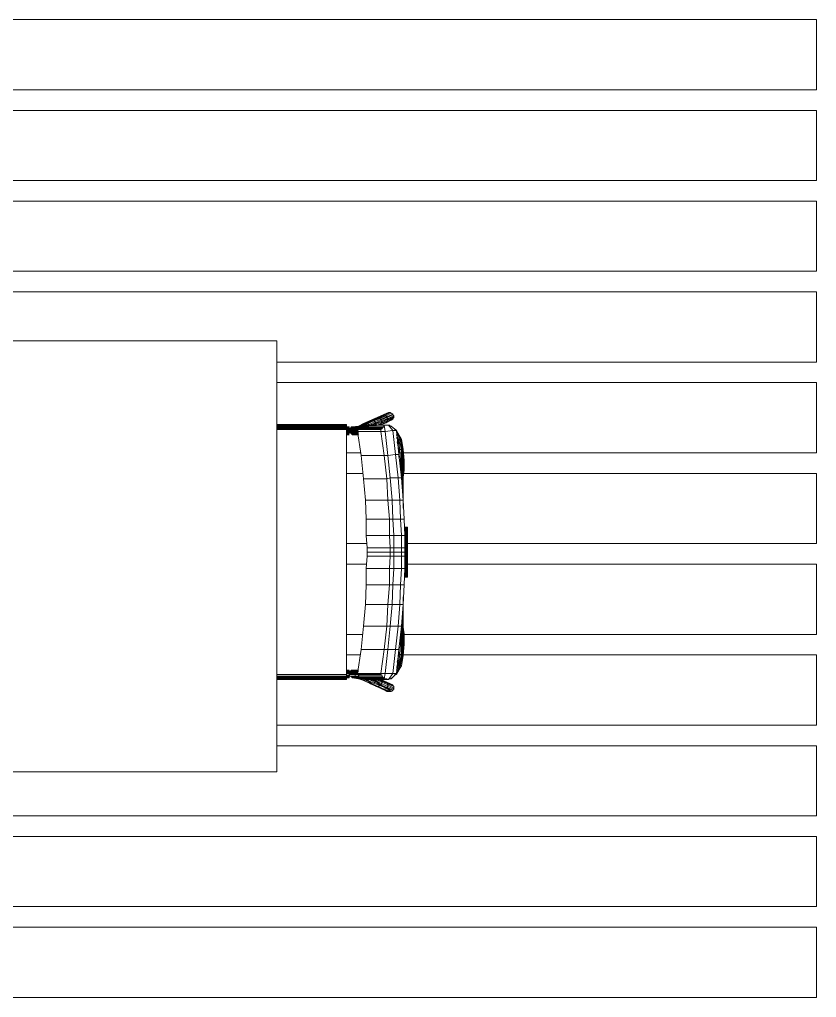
# Model space of a CAD drawing. Header units: inches. Extents: x 2960 to 8891, y 1487 to 4457.
# Drawn here: x 5736.2 to 5868.5, y 3330.6 to 3492.9 of the extents above; entities that cross this region are included whole.
import ezdxf

# ---------------------------------------------------------------- set-up
doc = ezdxf.new("R2010")
doc.units = ezdxf.units.IN
doc.header["$MEASUREMENT"] = 0
doc.layers.add('A-FURN', color=8, linetype='Continuous', lineweight=20)

msp = doc.modelspace()

# ---------------------------------------------------------------- linework, layer by layer
at = {"layer": 'A-FURN'}
for p, q in [((5868.47, 3492.85), (5603.9, 3492.85)), ((5868.47, 3481.21), (5868.47, 3492.85)), ((5603.9, 3481.21), (5868.47, 3481.21)), ((5868.47, 3477.79), (5603.9, 3477.79)), ((5868.47, 3466.16), (5868.47, 3477.79)), ((5603.9, 3466.16), (5868.47, 3466.16)), ((5868.47, 3462.73), (5603.9, 3462.73)), ((5868.47, 3451.1), (5868.47, 3462.73)), ((5603.9, 3451.1), (5868.47, 3451.1)), ((5868.47, 3447.67), (5603.9, 3447.67)), ((5868.47, 3436.04), (5868.47, 3447.67)), ((5708.88, 3439.56), (5778.88, 3439.56)), ((5778.88, 3439.56), (5778.88, 3368.06)), ((5778.88, 3436.04), (5868.47, 3436.04)), ((5868.47, 3432.62), (5778.88, 3432.62)), ((5868.47, 3420.98), (5868.47, 3432.62)), ((5790.45, 3420.98), (5792.81, 3420.98)), ((5799.13, 3420.98), (5868.47, 3420.98)), ((5793.21, 3417.56), (5790.45, 3417.56)), ((5868.47, 3417.56), (5799.51, 3417.56)), ((5868.47, 3405.92), (5868.47, 3417.56)), ((5790.45, 3405.92), (5793.83, 3405.92)), ((5800.16, 3405.92), (5868.47, 3405.92)), ((5793.78, 3402.5), (5790.45, 3402.5)), ((5868.47, 3402.5), (5800.16, 3402.5)), ((5868.47, 3390.86), (5868.47, 3402.5)), ((5790.45, 3390.86), (5793.15, 3390.86)), ((5799.44, 3390.86), (5868.47, 3390.86)), ((5792.74, 3387.44), (5790.45, 3387.44)), ((5868.47, 3387.44), (5799.06, 3387.44)), ((5868.47, 3375.8), (5868.47, 3387.44)), ((5778.88, 3375.8), (5868.47, 3375.8)), ((5868.47, 3372.38), (5778.88, 3372.38)), ((5868.47, 3360.75), (5868.47, 3372.38)), ((5778.88, 3368.06), (5708.88, 3368.06)), ((5603.9, 3360.75), (5868.47, 3360.75)), ((5868.47, 3357.32), (5603.9, 3357.32)), ((5868.47, 3345.69), (5868.47, 3357.32)), ((5603.9, 3345.69), (5868.47, 3345.69)), ((5868.47, 3342.26), (5603.9, 3342.26)), ((5868.47, 3330.63), (5868.47, 3342.26)), ((5603.9, 3330.63), (5868.47, 3330.63))]:
    msp.add_line(p, q, dxfattribs=at)
at = {"layer": 'A-FURN', "lineweight": 0}
for p, q in [((5793.3, 3425.83), (5794.3, 3426.26)), ((5793.45, 3425.83), (5794.45, 3426.26)), ((5793.59, 3425.83), (5794.59, 3426.26)), ((5793.87, 3425.83), (5794.74, 3426.26)), ((5794.02, 3425.83), (5795.02, 3426.26)), ((5794.3, 3426.26), (5795.16, 3426.69)), ((5794.3, 3426.26), (5794.45, 3426.26)), ((5794.45, 3426.26), (5795.45, 3426.69)), ((5794.45, 3426.26), (5794.59, 3426.26)), ((5794.59, 3426.26), (5795.59, 3426.69)), ((5794.59, 3426.26), (5794.74, 3426.26)), ((5794.74, 3426.26), (5795.73, 3426.69)), ((5794.74, 3426.26), (5795.02, 3426.26)), ((5795.02, 3426.26), (5796.02, 3426.69)), ((5795.02, 3426.26), (5795.16, 3426.11)), ((5795.16, 3426.69), (5796.16, 3427.11)), ((5795.16, 3426.69), (5795.45, 3426.69)), ((5795.16, 3426.11), (5796.16, 3426.54)), ((5795.31, 3425.97), (5796.16, 3426.4)), ((5795.31, 3425.83), (5796.31, 3426.26)), ((5795.45, 3426.69), (5796.45, 3427.11)), ((5795.45, 3426.69), (5795.59, 3426.69)), ((5795.59, 3426.69), (5796.59, 3427.26)), ((5795.59, 3426.69), (5795.73, 3426.69)), ((5795.73, 3426.69), (5796.73, 3427.11)), ((5795.73, 3426.69), (5796.02, 3426.69)), ((5796.02, 3426.69), (5797.02, 3427.11)), ((5796.02, 3426.69), (5796.16, 3426.54)), ((5796.16, 3427.11), (5797.16, 3427.55)), ((5796.16, 3427.11), (5796.45, 3427.11)), ((5796.16, 3426.54), (5797.16, 3426.97)), ((5796.16, 3426.4), (5797.16, 3426.83)), ((5796.16, 3426.54), (5796.16, 3426.4)), ((5796.16, 3426.4), (5796.31, 3426.26)), ((5796.16, 3425.83), (5797.16, 3426.26)), ((5796.31, 3426.26), (5797.3, 3426.69)), ((5796.31, 3426.11), (5797.3, 3426.54)), ((5796.31, 3425.97), (5797.3, 3426.4)), ((5796.31, 3426.26), (5796.31, 3426.11)), ((5796.45, 3427.11), (5797.45, 3427.69)), ((5796.45, 3427.11), (5796.59, 3427.26)), ((5796.59, 3427.26), (5797.59, 3427.69)), ((5796.59, 3427.26), (5796.73, 3427.11)), ((5796.73, 3427.11), (5797.73, 3427.69)), ((5796.73, 3427.11), (5797.02, 3427.11)), ((5797.02, 3427.11), (5797.87, 3427.55)), ((5797.02, 3427.11), (5797.16, 3426.97)), ((5797.02, 3425.97), (5797.87, 3426.4)), ((5797.16, 3427.55), (5797.45, 3427.69)), ((5797.16, 3426.97), (5798.16, 3427.4)), ((5797.16, 3426.83), (5798.16, 3427.26)), ((5797.16, 3426.97), (5797.16, 3426.83)), ((5797.16, 3426.83), (5797.3, 3426.69)), ((5797.16, 3426.26), (5798.16, 3426.69)), ((5797.16, 3426.11), (5798.16, 3426.54)), ((5797.3, 3426.4), (5797.16, 3426.26)), ((5797.16, 3426.26), (5797.16, 3426.11)), ((5797.3, 3426.69), (5798.3, 3427.11)), ((5797.3, 3426.54), (5798.3, 3426.97)), ((5797.3, 3426.4), (5798.3, 3426.83)), ((5797.3, 3426.69), (5797.3, 3426.54)), ((5797.3, 3426.54), (5797.3, 3426.4)), ((5797.45, 3427.69), (5797.59, 3427.69)), ((5797.59, 3427.69), (5797.73, 3427.69)), ((5797.73, 3427.69), (5797.87, 3427.55)), ((5797.87, 3427.55), (5798.16, 3427.4)), ((5798.16, 3426.54), (5797.87, 3426.4)), ((5798.16, 3427.4), (5798.16, 3427.26)), ((5798.16, 3427.26), (5798.3, 3427.11)), ((5798.3, 3426.83), (5798.16, 3426.69)), ((5798.16, 3426.69), (5798.16, 3426.54)), ((5798.3, 3427.11), (5798.3, 3426.97)), ((5798.3, 3426.97), (5798.3, 3426.83)), ((5778.88, 3425.69), (5790.45, 3425.69)), ((5790.45, 3425.69), (5778.88, 3425.69)), ((5778.88, 3425.54), (5790.45, 3425.54)), ((5778.88, 3425.4), (5790.45, 3425.4)), ((5778.88, 3425.26), (5790.45, 3425.26)), ((5778.88, 3425.11), (5790.45, 3425.11)), ((5778.88, 3424.97), (5790.45, 3424.97)), ((5778.88, 3424.83), (5790.45, 3424.83)), ((5790.45, 3425.54), (5790.45, 3425.69)), ((5790.45, 3425.69), (5790.45, 3425.54)), ((5790.45, 3425.4), (5790.45, 3425.54)), ((5790.45, 3425.54), (5790.45, 3425.4)), ((5790.45, 3425.26), (5790.45, 3425.4)), ((5790.45, 3425.4), (5790.45, 3425.26)), ((5790.45, 3425.11), (5790.45, 3425.26)), ((5790.45, 3425.26), (5790.45, 3425.11)), ((5790.45, 3425.26), (5790.88, 3425.26)), ((5790.45, 3425.26), (5790.88, 3425.26)), ((5790.88, 3425.26), (5790.45, 3425.26)), ((5790.45, 3425.26), (5790.45, 3425.26)), ((5790.45, 3424.97), (5790.45, 3425.11)), ((5790.45, 3425.11), (5790.88, 3425.11)), ((5790.45, 3425.11), (5790.45, 3424.97)), ((5790.45, 3424.83), (5790.45, 3424.97)), ((5790.45, 3424.97), (5790.88, 3424.97)), ((5790.45, 3424.97), (5790.45, 3424.83)), ((5790.45, 3424.83), (5790.88, 3424.83)), ((5790.45, 3420.83), (5790.45, 3424.83)), ((5790.45, 3424.83), (5790.45, 3420.83)), ((5790.45, 3424.68), (5790.88, 3424.68)), ((5790.45, 3424.54), (5790.88, 3424.54)), ((5790.88, 3425.11), (5790.88, 3425.26)), ((5790.88, 3425.26), (5790.88, 3425.11)), ((5790.88, 3424.97), (5790.88, 3425.11)), ((5790.88, 3425.11), (5790.88, 3424.97)), ((5790.88, 3424.83), (5791.02, 3424.97)), ((5790.88, 3424.83), (5790.88, 3424.97)), ((5790.88, 3424.97), (5790.88, 3424.83)), ((5790.88, 3424.68), (5790.88, 3424.83)), ((5790.88, 3424.83), (5791.88, 3424.83)), ((5790.88, 3424.68), (5790.88, 3424.83)), ((5790.88, 3424.83), (5790.88, 3424.68)), ((5790.88, 3424.54), (5790.88, 3424.68)), ((5790.88, 3424.68), (5790.88, 3424.54)), ((5790.88, 3424.54), (5790.88, 3424.68)), ((5790.88, 3424.68), (5791.88, 3424.68)), ((5790.88, 3424.54), (5790.88, 3424.4)), ((5790.88, 3424.54), (5790.88, 3424.4)), ((5791.02, 3424.4), (5790.88, 3424.54)), ((5791.88, 3424.54), (5790.88, 3424.54)), ((5791.02, 3424.97), (5791.16, 3425.11)), ((5791.02, 3424.97), (5791.88, 3424.97)), ((5791.16, 3425.11), (5791.31, 3425.26)), ((5791.16, 3425.11), (5792.02, 3425.11)), ((5791.31, 3425.26), (5792.16, 3425.26)), ((5791.31, 3425.26), (5791.45, 3425.26)), ((5791.45, 3425.26), (5792.45, 3425.4)), ((5791.45, 3425.26), (5792.45, 3425.26)), ((5791.45, 3425.26), (5791.59, 3425.26)), ((5791.59, 3425.26), (5792.59, 3425.4)), ((5791.59, 3425.26), (5792.59, 3425.26)), ((5791.88, 3424.97), (5792.02, 3425.11)), ((5791.88, 3424.83), (5791.88, 3424.97)), ((5792.45, 3424.97), (5791.88, 3424.97)), ((5791.88, 3424.68), (5791.88, 3424.83)), ((5792.45, 3424.83), (5791.88, 3424.83)), ((5792.3, 3424.68), (5791.88, 3424.68)), ((5791.88, 3424.68), (5791.88, 3424.54)), ((5791.88, 3424.68), (5791.88, 3424.68)), ((5791.88, 3424.54), (5792.3, 3424.54)), ((5791.88, 3424.54), (5791.88, 3424.4)), ((5792.88, 3425.4), (5792.02, 3425.26)), ((5792.02, 3425.11), (5792.16, 3425.26)), ((5792.59, 3425.11), (5792.02, 3425.11)), ((5792.16, 3425.26), (5792.45, 3425.26)), ((5792.59, 3425.26), (5792.16, 3425.26)), ((5792.45, 3424.83), (5792.3, 3424.54)), ((5792.3, 3424.54), (5796.16, 3424.54)), ((5792.88, 3420.54), (5792.3, 3424.54)), ((5792.3, 3424.54), (5792.3, 3424.54)), ((5792.45, 3425.4), (5793.3, 3425.83)), ((5792.45, 3425.4), (5793.45, 3425.83)), ((5792.45, 3425.4), (5792.59, 3425.4)), ((5792.45, 3425.26), (5792.59, 3425.26)), ((5792.73, 3425.26), (5792.45, 3425.26)), ((5792.59, 3425.11), (5792.45, 3424.97)), ((5792.45, 3424.97), (5792.45, 3424.83)), ((5792.45, 3424.97), (5796.31, 3424.97)), ((5792.45, 3424.83), (5796.16, 3424.83)), ((5792.59, 3425.4), (5793.59, 3425.83)), ((5792.59, 3425.4), (5792.88, 3425.4)), ((5792.73, 3425.26), (5792.59, 3425.11)), ((5792.73, 3425.26), (5792.59, 3425.26)), ((5792.59, 3425.11), (5796.45, 3425.11)), ((5792.88, 3425.4), (5792.73, 3425.26)), ((5792.73, 3425.26), (5796.59, 3425.26)), ((5793.16, 3425.54), (5792.88, 3425.4)), ((5792.88, 3425.4), (5796.73, 3425.54)), ((5793.16, 3425.54), (5793.87, 3425.83)), ((5793.3, 3425.54), (5793.16, 3425.54)), ((5793.16, 3425.54), (5797.02, 3425.54)), ((5793.3, 3425.83), (5793.45, 3425.83)), ((5793.3, 3425.54), (5797.16, 3425.54)), ((5793.45, 3425.83), (5793.59, 3425.83)), ((5793.59, 3425.54), (5794.02, 3425.83)), ((5793.59, 3425.83), (5793.87, 3425.83)), ((5793.87, 3425.83), (5794.02, 3425.83)), ((5793.87, 3425.54), (5794.16, 3425.69)), ((5794.02, 3425.83), (5794.16, 3425.69)), ((5794.02, 3425.54), (5797.45, 3425.54)), ((5794.16, 3425.69), (5795.16, 3426.11)), ((5794.16, 3425.69), (5794.16, 3425.54)), ((5794.3, 3425.54), (5795.31, 3425.97)), ((5794.74, 3425.54), (5795.31, 3425.83)), ((5795.16, 3426.11), (5795.31, 3425.97)), ((5795.16, 3425.54), (5795.31, 3425.69)), ((5795.31, 3425.69), (5796.31, 3426.11)), ((5795.31, 3425.97), (5795.31, 3425.83)), ((5795.31, 3425.83), (5795.31, 3425.69)), ((5795.31, 3425.69), (5795.31, 3425.54)), ((5795.59, 3425.54), (5796.31, 3425.97)), ((5795.88, 3425.54), (5796.16, 3425.83)), ((5796.02, 3425.54), (5797.02, 3425.97)), ((5796.16, 3425.69), (5796.02, 3425.54)), ((5796.02, 3425.54), (5796.16, 3425.69)), ((5796.16, 3425.69), (5797.16, 3426.11)), ((5796.31, 3425.97), (5796.16, 3425.83)), ((5796.16, 3425.83), (5796.16, 3425.69)), ((5796.16, 3425.69), (5796.16, 3425.69)), ((5796.31, 3424.97), (5796.16, 3424.83)), ((5796.16, 3424.83), (5796.16, 3424.54)), ((5796.16, 3424.54), (5796.88, 3424.54)), ((5796.16, 3424.54), (5796.73, 3420.54)), ((5796.31, 3426.11), (5796.31, 3425.97)), ((5796.45, 3425.11), (5796.31, 3424.97)), ((5796.59, 3425.26), (5796.45, 3425.11)), ((5796.73, 3425.54), (5796.59, 3425.26)), ((5796.88, 3424.54), (5796.73, 3425.54)), ((5797.02, 3425.54), (5796.73, 3425.54)), ((5796.88, 3424.54), (5798.16, 3424.68)), ((5796.88, 3424.54), (5797.3, 3420.54)), ((5797.16, 3426.11), (5797.02, 3425.97)), ((5797.16, 3425.54), (5797.02, 3425.54)), ((5797.45, 3425.54), (5797.16, 3425.54)), ((5797.59, 3425.54), (5797.45, 3425.54)), ((5798.16, 3424.68), (5797.45, 3425.54)), ((5797.73, 3425.4), (5797.59, 3425.54)), ((5797.87, 3425.4), (5797.73, 3425.4)), ((5798.74, 3424.68), (5797.87, 3425.4)), ((5797.87, 3425.4), (5797.88, 3425.4)), ((5798.16, 3424.68), (5798.59, 3420.68)), ((5798.16, 3424.68), (5798.74, 3424.68)), ((5798.74, 3424.68), (5798.45, 3424.83)), ((5798.59, 3424.83), (5798.74, 3424.68)), ((5798.59, 3424.68), (5798.74, 3424.68)), ((5798.74, 3424.68), (5799.59, 3423.26)), ((5799.45, 3423.26), (5798.74, 3424.68)), ((5799.59, 3423.26), (5798.74, 3424.68)), ((5798.74, 3424.54), (5798.74, 3424.68)), ((5798.74, 3424.68), (5798.74, 3424.68)), ((5798.74, 3424.68), (5799.16, 3420.68)), ((5790.45, 3424.4), (5790.88, 3424.4)), ((5790.45, 3424.25), (5790.88, 3424.25)), ((5790.45, 3424.11), (5790.88, 3424.11)), ((5790.88, 3424.11), (5790.45, 3424.11)), ((5790.45, 3423.97), (5790.88, 3423.97)), ((5790.88, 3424.4), (5790.88, 3424.25)), ((5790.88, 3424.4), (5790.88, 3424.25)), ((5790.88, 3424.11), (5790.88, 3424.25)), ((5790.88, 3424.25), (5790.88, 3424.11)), ((5790.88, 3424.11), (5790.88, 3424.11)), ((5791.16, 3424.25), (5791.02, 3424.4)), ((5791.88, 3424.4), (5791.02, 3424.4)), ((5792.02, 3424.25), (5791.16, 3424.25)), ((5791.31, 3424.11), (5791.16, 3424.25)), ((5792.16, 3424.11), (5791.31, 3424.11)), ((5791.45, 3423.97), (5791.31, 3424.11)), ((5792.45, 3423.97), (5791.45, 3423.97)), ((5791.59, 3423.97), (5791.45, 3423.97)), ((5792.45, 3423.97), (5791.59, 3423.97)), ((5791.88, 3424.4), (5792.02, 3424.25)), ((5791.88, 3424.4), (5792.45, 3424.4)), ((5792.02, 3424.25), (5792.16, 3424.11)), ((5792.02, 3424.25), (5792.45, 3424.25)), ((5792.16, 3424.11), (5792.45, 3423.97)), ((5792.16, 3424.11), (5792.45, 3424.11)), ((5792.45, 3423.97), (5792.45, 3423.97)), ((5799.31, 3423.26), (5798.74, 3424.4)), ((5799.16, 3423.11), (5798.74, 3423.97)), ((5799.02, 3423.11), (5798.74, 3423.54)), ((5798.88, 3423.11), (5799.02, 3423.11)), ((5799.31, 3421.54), (5799.02, 3423.11)), ((5799.02, 3423.11), (5799.16, 3423.11)), ((5799.16, 3423.11), (5799.31, 3423.26)), ((5799.59, 3421.54), (5799.16, 3423.11)), ((5799.73, 3421.54), (5799.31, 3423.26)), ((5799.31, 3423.26), (5799.45, 3423.26)), ((5799.59, 3423.26), (5799.45, 3423.26)), ((5799.73, 3421.54), (5799.45, 3423.26)), ((5799.88, 3421.54), (5799.59, 3423.26)), ((5799.59, 3423.26), (5799.88, 3421.54)), ((5799.16, 3421.54), (5798.88, 3422.82)), ((5799.02, 3421.54), (5799.16, 3421.54)), ((5799.16, 3421.54), (5799.31, 3421.54)), ((5799.16, 3420.25), (5799.16, 3421.54)), ((5799.31, 3421.54), (5799.59, 3421.54)), ((5799.45, 3419.68), (5799.31, 3421.54)), ((5799.59, 3421.54), (5799.73, 3421.54)), ((5799.59, 3419.68), (5799.59, 3421.54)), ((5799.88, 3419.68), (5799.73, 3421.54)), ((5799.88, 3421.54), (5799.73, 3421.54)), ((5799.73, 3419.68), (5799.73, 3421.54)), ((5800.02, 3419.68), (5799.88, 3421.54)), ((5799.88, 3421.54), (5800.02, 3419.68)), ((5790.45, 3416.96), (5790.45, 3420.83)), ((5790.45, 3420.83), (5790.45, 3416.96)), ((5793.3, 3416.68), (5792.88, 3420.54)), ((5796.73, 3420.54), (5792.88, 3420.54)), ((5797.3, 3420.54), (5796.73, 3420.54)), ((5796.73, 3420.54), (5797.16, 3416.68)), ((5798.59, 3420.68), (5797.3, 3420.54)), ((5797.3, 3420.54), (5797.73, 3416.82)), ((5798.59, 3420.68), (5799.02, 3416.82)), ((5799.16, 3420.68), (5798.59, 3420.68)), ((5799.16, 3420.68), (5799.59, 3416.82)), ((5799.31, 3419.68), (5799.45, 3419.68)), ((5799.45, 3419.68), (5799.59, 3419.68)), ((5799.45, 3418.39), (5799.45, 3419.68)), ((5799.59, 3419.68), (5799.73, 3419.68)), ((5799.59, 3418.11), (5799.59, 3419.68)), ((5799.73, 3419.68), (5799.88, 3419.68)), ((5799.73, 3418.11), (5799.73, 3419.68)), ((5800.02, 3419.68), (5799.88, 3419.68)), ((5799.88, 3418.11), (5799.88, 3419.68)), ((5799.88, 3418.11), (5800.02, 3419.68)), ((5800.02, 3418.11), (5800.02, 3419.68)), ((5799.45, 3418.11), (5799.59, 3418.11)), ((5799.59, 3418.11), (5799.59, 3416.96)), ((5799.59, 3418.11), (5799.73, 3418.11)), ((5799.73, 3418.11), (5799.88, 3418.11)), ((5799.73, 3418.11), (5799.73, 3416.96)), ((5799.88, 3418.11), (5799.88, 3416.96)), ((5799.88, 3416.96), (5799.88, 3418.11)), ((5799.88, 3416.96), (5800.02, 3418.11)), ((5799.88, 3418.11), (5799.88, 3418.11)), ((5790.45, 3413.24), (5790.45, 3416.96)), ((5790.45, 3416.96), (5790.45, 3413.24)), ((5797.16, 3416.68), (5793.3, 3416.68)), ((5793.3, 3416.68), (5793.59, 3413.1)), ((5797.73, 3416.82), (5797.16, 3416.68)), ((5797.16, 3416.68), (5797.3, 3413.1)), ((5797.73, 3416.82), (5798.02, 3413.1)), ((5799.02, 3416.82), (5797.73, 3416.82)), ((5799.02, 3416.82), (5799.31, 3413.1)), ((5799.59, 3416.82), (5799.02, 3416.82)), ((5799.59, 3416.96), (5799.73, 3416.96)), ((5799.59, 3416.82), (5799.88, 3413.1)), ((5799.73, 3416.96), (5799.73, 3414.96)), ((5799.73, 3416.96), (5799.88, 3416.96)), ((5799.88, 3416.96), (5799.88, 3413.53)), ((5799.88, 3412.82), (5799.88, 3416.96)), ((5799.88, 3412.82), (5799.88, 3416.96)), ((5799.88, 3416.96), (5799.88, 3416.96)), ((5790.45, 3409.96), (5790.45, 3413.24)), ((5790.45, 3413.24), (5790.45, 3409.96)), ((5793.59, 3413.1), (5796.88, 3413.1)), ((5793.59, 3413.1), (5793.73, 3409.96)), ((5797.3, 3413.1), (5796.88, 3413.1)), ((5798.02, 3413.1), (5797.3, 3413.1)), ((5797.59, 3409.96), (5797.3, 3413.1)), ((5798.02, 3413.1), (5798.16, 3409.96)), ((5799.31, 3413.1), (5798.02, 3413.1)), ((5799.31, 3413.1), (5799.45, 3409.96)), ((5799.88, 3413.1), (5799.31, 3413.1)), ((5799.88, 3413.1), (5800.02, 3409.96)), ((5799.88, 3412.39), (5799.88, 3412.82)), ((5799.88, 3412.82), (5799.88, 3412.82)), ((5799.88, 3411.82), (5799.88, 3412.82)), ((5790.45, 3407.24), (5790.45, 3409.96)), ((5790.45, 3409.96), (5790.45, 3407.24)), ((5793.73, 3407.24), (5793.73, 3409.96)), ((5793.73, 3409.96), (5797.59, 3409.96)), ((5798.16, 3409.96), (5797.59, 3409.96)), ((5797.59, 3409.96), (5797.59, 3407.24)), ((5798.16, 3409.96), (5798.3, 3407.24)), ((5799.45, 3409.96), (5798.16, 3409.96)), ((5799.45, 3409.96), (5799.59, 3407.24)), ((5800.02, 3409.96), (5799.45, 3409.96)), ((5800.16, 3407.24), (5800.02, 3409.96)), ((5800.16, 3408.67), (5800.02, 3408.67)), ((5800.02, 3408.67), (5800.16, 3408.67)), ((5800.16, 3408.67), (5800.16, 3406.24)), ((5800.16, 3408.67), (5800.31, 3408.67)), ((5800.31, 3408.67), (5800.16, 3408.67)), ((5800.31, 3408.67), (5800.31, 3404.52)), ((5800.31, 3408.67), (5800.45, 3408.67)), ((5800.45, 3408.67), (5800.31, 3408.67)), ((5800.59, 3408.67), (5800.45, 3408.67)), ((5800.45, 3408.67), (5800.45, 3404.52)), ((5800.59, 3408.67), (5800.45, 3408.67)), ((5800.59, 3404.52), (5800.59, 3408.67)), ((5790.45, 3405.24), (5790.45, 3407.24)), ((5790.45, 3407.24), (5790.45, 3405.24)), ((5797.59, 3407.24), (5793.73, 3407.24)), ((5793.87, 3405.24), (5793.73, 3407.24)), ((5798.3, 3407.24), (5797.59, 3407.24)), ((5797.59, 3407.24), (5797.73, 3405.24)), ((5798.3, 3407.24), (5798.3, 3405.24)), ((5799.59, 3407.24), (5798.3, 3407.24)), ((5799.59, 3407.24), (5799.59, 3405.24)), ((5799.59, 3407.24), (5800.16, 3407.24)), ((5800.16, 3405.24), (5800.16, 3407.24)), ((5790.45, 3404.52), (5790.45, 3405.24)), ((5790.45, 3404.52), (5790.45, 3405.24)), ((5793.87, 3405.24), (5793.87, 3404.52)), ((5797.73, 3405.24), (5793.87, 3405.24)), ((5798.3, 3405.24), (5797.73, 3405.24)), ((5797.73, 3404.52), (5797.73, 3405.24)), ((5798.3, 3404.52), (5798.3, 3405.24)), ((5799.59, 3405.24), (5798.3, 3405.24)), ((5799.59, 3405.24), (5800.16, 3405.24)), ((5799.59, 3404.52), (5799.59, 3405.24)), ((5800.16, 3404.52), (5800.16, 3405.24)), ((5790.45, 3403.81), (5790.45, 3404.52)), ((5790.45, 3404.52), (5790.45, 3403.81)), ((5790.45, 3403.81), (5790.45, 3401.66)), ((5790.45, 3401.66), (5790.45, 3403.81)), ((5793.73, 3401.81), (5793.87, 3403.81)), ((5793.87, 3403.81), (5793.87, 3404.52)), ((5793.87, 3404.52), (5797.73, 3404.52)), ((5793.87, 3403.81), (5797.73, 3403.81)), ((5797.73, 3403.81), (5797.59, 3401.81)), ((5798.3, 3404.52), (5797.73, 3404.52)), ((5797.73, 3404.52), (5797.73, 3403.81)), ((5797.73, 3403.81), (5798.3, 3403.81)), ((5799.59, 3404.52), (5798.3, 3404.52)), ((5798.3, 3403.81), (5798.3, 3404.52)), ((5798.3, 3403.81), (5799.59, 3403.81)), ((5798.3, 3403.81), (5798.3, 3401.81)), ((5800.16, 3404.52), (5799.59, 3404.52)), ((5799.59, 3403.81), (5799.59, 3404.52)), ((5800.16, 3403.81), (5799.59, 3403.81)), ((5799.59, 3403.81), (5799.59, 3401.81)), ((5800.16, 3403.81), (5800.16, 3404.52)), ((5800.31, 3404.52), (5800.16, 3404.52)), ((5800.16, 3401.81), (5800.16, 3403.81)), ((5800.45, 3404.52), (5800.31, 3404.52)), ((5800.31, 3404.52), (5800.31, 3400.37)), ((5800.59, 3404.52), (5800.45, 3404.52)), ((5800.45, 3404.52), (5800.45, 3400.37)), ((5800.59, 3404.52), (5800.59, 3400.37)), ((5793.73, 3399.09), (5793.73, 3401.81)), ((5793.73, 3401.81), (5797.59, 3401.81)), ((5798.3, 3401.81), (5797.59, 3401.81)), ((5797.59, 3401.81), (5797.59, 3399.09)), ((5798.3, 3401.81), (5798.16, 3399.09)), ((5799.59, 3401.81), (5798.3, 3401.81)), ((5799.59, 3401.81), (5799.45, 3399.09)), ((5800.16, 3401.81), (5799.59, 3401.81)), ((5800.02, 3399.09), (5800.16, 3401.81)), ((5800.16, 3402.81), (5800.16, 3400.37)), ((5790.45, 3401.66), (5790.45, 3398.95)), ((5790.45, 3398.95), (5790.45, 3401.66)), ((5800.02, 3400.37), (5800.16, 3400.37)), ((5800.16, 3400.37), (5800.02, 3400.37)), ((5800.16, 3400.37), (5800.31, 3400.37)), ((5800.31, 3400.37), (5800.16, 3400.37)), ((5800.45, 3400.37), (5800.31, 3400.37)), ((5800.31, 3400.37), (5800.45, 3400.37)), ((5800.59, 3400.37), (5800.45, 3400.37)), ((5800.45, 3400.37), (5800.59, 3400.37)), ((5790.45, 3398.95), (5790.45, 3395.66)), ((5790.45, 3395.66), (5790.45, 3398.95)), ((5793.59, 3395.8), (5793.73, 3399.09)), ((5793.73, 3399.09), (5797.59, 3399.09)), ((5797.3, 3395.8), (5797.59, 3399.09)), ((5798.16, 3399.09), (5797.59, 3399.09)), ((5798.16, 3399.09), (5798.02, 3395.8)), ((5799.45, 3399.09), (5798.16, 3399.09)), ((5799.45, 3399.09), (5799.31, 3395.8)), ((5799.45, 3399.09), (5800.02, 3399.09)), ((5800.02, 3399.09), (5799.88, 3395.8)), ((5799.88, 3396.09), (5799.88, 3397.09)), ((5790.45, 3395.66), (5790.45, 3392.08)), ((5790.45, 3392.08), (5790.45, 3395.66)), ((5793.3, 3392.23), (5793.59, 3395.8)), ((5793.59, 3395.8), (5796.88, 3395.8)), ((5797.3, 3395.8), (5796.88, 3395.8)), ((5797.16, 3392.23), (5797.3, 3395.8)), ((5798.02, 3395.8), (5797.3, 3395.8)), ((5798.02, 3395.8), (5797.73, 3392.23)), ((5799.31, 3395.8), (5798.02, 3395.8)), ((5799.31, 3395.8), (5799.02, 3392.23)), ((5799.88, 3395.8), (5799.31, 3395.8)), ((5799.88, 3395.8), (5799.59, 3392.23)), ((5799.88, 3396.09), (5799.88, 3396.66)), ((5799.88, 3392.08), (5799.88, 3396.09)), ((5799.88, 3392.08), (5799.88, 3396.09)), ((5799.88, 3392.08), (5799.88, 3395.51)), ((5799.73, 3392.08), (5799.73, 3393.94)), ((5790.45, 3392.08), (5790.45, 3388.22)), ((5790.45, 3388.22), (5790.45, 3392.08)), ((5792.88, 3388.36), (5793.3, 3392.23)), ((5793.3, 3392.23), (5797.16, 3392.23)), ((5797.16, 3392.23), (5796.73, 3388.36)), ((5797.73, 3392.23), (5797.16, 3392.23)), ((5797.73, 3392.23), (5797.3, 3388.36)), ((5799.02, 3392.23), (5797.73, 3392.23)), ((5799.02, 3392.23), (5798.59, 3388.36)), ((5799.59, 3392.23), (5799.02, 3392.23)), ((5799.59, 3392.23), (5799.16, 3388.36)), ((5799.73, 3392.08), (5799.59, 3392.08)), ((5799.59, 3392.08), (5799.59, 3390.94)), ((5799.88, 3392.08), (5799.73, 3392.08)), ((5799.73, 3392.08), (5799.73, 3390.94)), ((5799.88, 3390.94), (5799.88, 3392.08)), ((5799.88, 3392.08), (5799.88, 3390.94)), ((5800.02, 3390.94), (5799.88, 3392.08)), ((5799.59, 3390.94), (5799.45, 3390.79)), ((5799.45, 3389.22), (5799.45, 3390.65)), ((5799.73, 3390.94), (5799.59, 3390.94)), ((5799.59, 3390.94), (5799.59, 3389.22)), ((5799.88, 3390.94), (5799.73, 3390.94)), ((5799.73, 3390.94), (5799.73, 3389.22)), ((5799.88, 3390.94), (5799.88, 3390.94)), ((5800.02, 3389.22), (5799.88, 3390.94)), ((5799.88, 3390.94), (5799.88, 3389.22)), ((5800.02, 3389.22), (5800.02, 3390.94)), ((5799.45, 3389.22), (5799.31, 3389.22)), ((5799.45, 3389.22), (5799.31, 3387.51)), ((5799.59, 3389.22), (5799.45, 3389.22)), ((5799.73, 3389.22), (5799.59, 3389.22)), ((5799.59, 3389.22), (5799.59, 3387.51)), ((5799.88, 3389.22), (5799.73, 3389.22)), ((5799.73, 3389.22), (5799.73, 3387.51)), ((5799.88, 3389.22), (5799.73, 3387.36)), ((5799.88, 3387.36), (5800.02, 3389.22)), ((5800.02, 3389.22), (5799.88, 3389.22)), ((5799.88, 3387.36), (5800.02, 3389.22)), ((5790.45, 3388.22), (5790.45, 3384.22)), ((5790.45, 3384.22), (5790.45, 3388.22)), ((5792.3, 3384.36), (5792.88, 3388.36)), ((5792.88, 3388.36), (5796.73, 3388.36)), ((5796.73, 3388.36), (5796.16, 3384.36)), ((5797.3, 3388.36), (5796.73, 3388.36)), ((5797.3, 3388.36), (5796.88, 3384.36)), ((5798.59, 3388.36), (5797.3, 3388.36)), ((5798.59, 3388.36), (5798.16, 3384.36)), ((5799.16, 3388.36), (5798.59, 3388.36)), ((5799.16, 3388.36), (5798.74, 3384.36)), ((5799.16, 3387.51), (5798.88, 3386.22)), ((5799.16, 3387.51), (5799.02, 3387.51)), ((5799.31, 3387.51), (5799.02, 3385.79)), ((5799.16, 3387.51), (5799.16, 3388.65)), ((5799.31, 3387.51), (5799.16, 3387.51)), ((5799.59, 3387.51), (5799.16, 3385.79)), ((5799.59, 3387.51), (5799.31, 3387.51)), ((5799.73, 3387.51), (5799.31, 3385.79)), ((5799.73, 3387.36), (5799.45, 3385.79)), ((5799.73, 3387.51), (5799.59, 3387.51)), ((5799.59, 3385.65), (5799.88, 3387.36)), ((5799.59, 3385.65), (5799.88, 3387.36)), ((5799.73, 3387.36), (5799.73, 3387.51)), ((5799.88, 3387.36), (5799.73, 3387.36)), ((5799.02, 3385.79), (5798.74, 3385.36)), ((5799.16, 3385.79), (5798.74, 3384.93)), ((5799.31, 3385.79), (5798.74, 3384.5)), ((5799.45, 3385.79), (5798.74, 3384.36)), ((5798.74, 3384.36), (5799.59, 3385.65)), ((5798.74, 3384.22), (5799.59, 3385.65)), ((5799.02, 3385.79), (5798.88, 3385.93)), ((5799.16, 3385.79), (5799.02, 3385.79)), ((5799.31, 3385.79), (5799.16, 3385.79)), ((5799.45, 3385.79), (5799.31, 3385.79)), ((5799.59, 3385.65), (5799.45, 3385.79)), ((5778.88, 3384.22), (5790.45, 3384.22)), ((5790.88, 3384.93), (5790.45, 3384.93)), ((5790.45, 3384.93), (5790.88, 3384.93)), ((5790.88, 3384.93), (5790.45, 3384.93)), ((5790.45, 3384.93), (5790.45, 3384.93)), ((5790.88, 3384.79), (5790.45, 3384.79)), ((5790.88, 3384.64), (5790.45, 3384.64)), ((5790.88, 3384.5), (5790.45, 3384.5)), ((5790.45, 3384.36), (5790.88, 3384.36)), ((5790.45, 3383.93), (5790.45, 3384.22)), ((5790.45, 3384.22), (5790.45, 3383.93)), ((5790.45, 3384.07), (5790.88, 3384.07)), ((5790.88, 3384.79), (5790.88, 3384.93)), ((5790.88, 3384.93), (5790.88, 3384.93)), ((5790.88, 3384.93), (5790.88, 3384.79)), ((5790.88, 3384.79), (5790.88, 3384.64)), ((5790.88, 3384.79), (5790.88, 3384.64)), ((5790.88, 3384.64), (5790.88, 3384.5)), ((5790.88, 3384.5), (5791.02, 3384.64)), ((5790.88, 3384.64), (5790.88, 3384.5)), ((5790.88, 3384.5), (5790.88, 3384.36)), ((5790.88, 3384.36), (5790.88, 3384.5)), ((5790.88, 3384.5), (5791.88, 3384.5)), ((5790.88, 3384.36), (5790.88, 3384.5)), ((5790.88, 3384.36), (5790.88, 3384.07)), ((5790.88, 3384.22), (5790.88, 3384.36)), ((5790.88, 3384.36), (5791.88, 3384.36)), ((5790.88, 3384.36), (5790.88, 3384.07)), ((5791.88, 3384.22), (5790.88, 3384.22)), ((5791.02, 3383.93), (5790.88, 3384.22)), ((5790.88, 3384.07), (5790.88, 3383.93)), ((5790.88, 3384.07), (5790.88, 3383.93)), ((5791.02, 3384.64), (5791.16, 3384.79)), ((5791.02, 3384.64), (5791.88, 3384.64)), ((5791.16, 3384.79), (5791.31, 3384.93)), ((5791.16, 3384.79), (5792.02, 3384.79)), ((5791.31, 3384.93), (5792.16, 3384.93)), ((5791.31, 3384.93), (5791.45, 3384.93)), ((5791.45, 3384.93), (5791.59, 3384.93)), ((5791.45, 3384.93), (5792.45, 3384.93)), ((5791.59, 3384.93), (5792.45, 3384.93)), ((5792.02, 3384.79), (5791.88, 3384.64)), ((5791.88, 3384.64), (5791.88, 3384.5)), ((5792.45, 3384.64), (5791.88, 3384.64)), ((5792.3, 3384.5), (5791.88, 3384.5)), ((5791.88, 3384.5), (5791.88, 3384.36)), ((5791.88, 3384.36), (5791.88, 3384.22)), ((5792.3, 3384.36), (5791.88, 3384.36)), ((5791.88, 3383.93), (5791.88, 3384.22)), ((5791.88, 3384.22), (5792.45, 3384.22)), ((5792.16, 3384.93), (5792.02, 3384.79)), ((5792.45, 3384.79), (5792.02, 3384.79)), ((5792.45, 3384.93), (5792.16, 3384.93)), ((5792.45, 3384.93), (5792.16, 3384.93)), ((5796.16, 3384.36), (5792.3, 3384.36)), ((5792.3, 3384.36), (5792.45, 3384.22)), ((5792.45, 3384.93), (5792.45, 3384.93)), ((5792.45, 3384.07), (5792.45, 3384.22)), ((5792.45, 3384.22), (5796.16, 3384.22)), ((5796.31, 3384.07), (5792.45, 3384.07)), ((5792.45, 3384.07), (5792.59, 3383.79)), ((5796.16, 3384.22), (5796.16, 3384.36)), ((5796.88, 3384.36), (5796.16, 3384.36)), ((5796.16, 3384.22), (5796.31, 3384.07)), ((5796.31, 3384.07), (5796.45, 3383.79)), ((5796.73, 3383.5), (5796.88, 3384.36)), ((5798.16, 3384.36), (5796.88, 3384.36)), ((5798.16, 3384.36), (5797.45, 3383.36)), ((5798.74, 3384.36), (5797.87, 3383.5)), ((5798.74, 3384.36), (5798.16, 3384.36)), ((5798.45, 3384.22), (5798.74, 3384.22)), ((5798.59, 3384.36), (5798.74, 3384.36)), ((5798.74, 3384.36), (5798.59, 3384.22)), ((5798.74, 3384.36), (5798.74, 3384.36)), ((5798.74, 3384.36), (5798.74, 3384.36)), ((5790.45, 3383.93), (5778.88, 3383.93)), ((5790.45, 3383.79), (5778.88, 3383.79)), ((5790.45, 3383.65), (5778.88, 3383.65)), ((5790.45, 3383.5), (5778.88, 3383.5)), ((5778.88, 3383.36), (5790.45, 3383.36)), ((5778.88, 3383.36), (5790.45, 3383.36)), ((5790.45, 3383.36), (5778.88, 3383.36)), ((5790.88, 3383.93), (5790.45, 3383.93)), ((5790.45, 3383.79), (5790.45, 3383.93)), ((5790.45, 3383.93), (5790.45, 3383.79)), ((5790.88, 3383.79), (5790.45, 3383.79)), ((5790.88, 3383.79), (5790.45, 3383.79)), ((5790.45, 3383.65), (5790.45, 3383.79)), ((5790.45, 3383.79), (5790.45, 3383.65)), ((5790.45, 3383.5), (5790.45, 3383.65)), ((5790.45, 3383.65), (5790.45, 3383.5)), ((5790.45, 3383.65), (5790.88, 3383.65)), ((5790.88, 3383.65), (5790.45, 3383.65)), ((5790.45, 3383.36), (5790.45, 3383.5)), ((5790.45, 3383.5), (5790.45, 3383.36)), ((5790.45, 3383.36), (5790.45, 3383.36)), ((5790.45, 3383.36), (5790.45, 3383.36)), ((5790.88, 3383.93), (5790.88, 3383.79)), ((5790.88, 3383.93), (5790.88, 3383.79)), ((5790.88, 3383.79), (5790.88, 3383.65)), ((5790.88, 3383.79), (5790.88, 3383.65)), ((5791.88, 3383.93), (5791.02, 3383.93)), ((5791.16, 3383.93), (5791.02, 3383.93)), ((5791.31, 3383.79), (5791.16, 3383.93)), ((5792.02, 3383.93), (5791.16, 3383.93)), ((5791.45, 3383.65), (5791.31, 3383.79)), ((5792.16, 3383.79), (5791.31, 3383.79)), ((5791.59, 3383.65), (5791.45, 3383.65)), ((5792.45, 3383.65), (5791.45, 3383.65)), ((5792.45, 3383.5), (5791.45, 3383.65)), ((5792.59, 3383.65), (5791.59, 3383.65)), ((5792.59, 3383.5), (5791.59, 3383.65)), ((5792.02, 3383.93), (5791.88, 3383.93)), ((5791.88, 3383.93), (5792.45, 3383.93)), ((5792.16, 3383.79), (5792.02, 3383.93)), ((5792.02, 3383.93), (5792.59, 3383.93)), ((5792.02, 3383.65), (5792.88, 3383.5)), ((5792.45, 3383.65), (5792.16, 3383.79)), ((5792.16, 3383.79), (5792.59, 3383.79)), ((5792.59, 3383.65), (5792.45, 3383.65)), ((5793.3, 3383.22), (5792.45, 3383.65)), ((5792.45, 3383.65), (5792.73, 3383.65)), ((5793.45, 3383.22), (5792.45, 3383.5)), ((5792.59, 3383.5), (5792.45, 3383.5)), ((5796.45, 3383.79), (5792.59, 3383.79)), ((5792.59, 3383.79), (5792.73, 3383.65)), ((5792.59, 3383.65), (5792.73, 3383.65)), ((5793.59, 3383.07), (5792.59, 3383.5)), ((5792.88, 3383.5), (5792.59, 3383.5)), ((5796.59, 3383.65), (5792.73, 3383.65)), ((5792.73, 3383.65), (5792.88, 3383.5)), ((5796.73, 3383.5), (5792.88, 3383.5)), ((5792.88, 3383.5), (5793.16, 3383.5)), ((5793.87, 3383.22), (5793.16, 3383.5)), ((5797.02, 3383.5), (5793.16, 3383.5)), ((5793.16, 3383.5), (5793.3, 3383.36)), ((5797.16, 3383.5), (5793.3, 3383.36)), ((5793.45, 3383.22), (5793.3, 3383.22)), ((5794.3, 3382.79), (5793.3, 3383.22)), ((5793.59, 3383.07), (5793.45, 3383.22)), ((5794.45, 3382.65), (5793.45, 3383.22)), ((5794.02, 3383.22), (5793.59, 3383.36)), ((5793.87, 3383.22), (5793.59, 3383.07)), ((5794.59, 3382.65), (5793.59, 3383.07)), ((5793.87, 3383.36), (5794.16, 3383.36)), ((5794.02, 3383.22), (5793.87, 3383.22)), ((5794.74, 3382.65), (5793.87, 3383.22)), ((5794.16, 3383.36), (5794.02, 3383.22)), ((5795.02, 3382.79), (5794.02, 3383.22)), ((5794.16, 3383.36), (5794.16, 3383.36)), ((5795.16, 3382.93), (5794.16, 3383.36)), ((5797.45, 3383.36), (5794.16, 3383.36)), ((5795.31, 3383.07), (5794.3, 3383.36)), ((5794.45, 3382.65), (5794.3, 3382.79)), ((5795.16, 3382.36), (5794.3, 3382.79)), ((5794.59, 3382.65), (5794.45, 3382.65)), ((5795.45, 3382.21), (5794.45, 3382.65)), ((5794.74, 3382.65), (5794.59, 3382.65)), ((5795.59, 3382.21), (5794.59, 3382.65)), ((5795.31, 3383.22), (5794.74, 3383.36)), ((5795.02, 3382.79), (5794.74, 3382.65)), ((5795.73, 3382.21), (5794.74, 3382.65)), ((5795.16, 3382.93), (5795.02, 3382.79)), ((5796.02, 3382.36), (5795.02, 3382.79)), ((5795.16, 3383.36), (5795.31, 3383.36)), ((5795.31, 3383.07), (5795.16, 3382.93)), ((5795.16, 3382.93), (5796.16, 3382.36)), ((5795.45, 3382.21), (5795.16, 3382.36)), ((5796.16, 3381.93), (5795.16, 3382.36)), ((5795.31, 3383.36), (5795.31, 3383.22)), ((5796.31, 3382.93), (5795.31, 3383.36)), ((5795.31, 3383.36), (5795.31, 3383.36)), ((5795.31, 3383.22), (5795.31, 3383.07)), ((5796.31, 3382.65), (5795.31, 3383.22)), ((5796.16, 3382.5), (5795.31, 3383.07)), ((5795.59, 3383.36), (5796.31, 3383.07)), ((5796.02, 3382.36), (5795.73, 3382.21)), ((5796.16, 3383.22), (5795.88, 3383.36)), ((5796.02, 3383.36), (5797.02, 3382.93)), ((5796.16, 3383.36), (5796.02, 3383.36)), ((5796.02, 3383.36), (5796.16, 3383.36)), ((5797.02, 3381.93), (5796.02, 3382.36)), ((5796.16, 3382.36), (5796.02, 3382.36)), ((5797.16, 3382.93), (5796.16, 3383.36)), ((5796.16, 3383.36), (5796.16, 3383.22)), ((5797.16, 3382.79), (5796.16, 3383.22)), ((5796.31, 3383.07), (5796.16, 3383.22)), ((5796.31, 3382.65), (5796.16, 3382.5)), ((5796.16, 3382.36), (5796.16, 3382.5)), ((5797.16, 3382.07), (5796.16, 3382.5)), ((5797.16, 3381.93), (5796.16, 3382.36)), ((5797.3, 3382.65), (5796.31, 3383.07)), ((5796.31, 3383.07), (5796.31, 3382.93)), ((5797.3, 3382.5), (5796.31, 3382.93)), ((5796.31, 3382.93), (5796.31, 3382.65)), ((5797.3, 3382.21), (5796.31, 3382.65)), ((5796.45, 3383.79), (5796.59, 3383.65)), ((5796.59, 3383.65), (5796.73, 3383.5)), ((5796.73, 3383.5), (5797.02, 3383.5)), ((5797.02, 3383.5), (5797.16, 3383.5)), ((5797.02, 3382.93), (5797.87, 3382.5)), ((5797.02, 3382.93), (5797.16, 3382.93)), ((5797.16, 3383.5), (5797.45, 3383.36)), ((5798.16, 3382.5), (5797.16, 3382.93)), ((5797.16, 3382.93), (5797.16, 3382.79)), ((5798.16, 3382.36), (5797.16, 3382.79)), ((5797.16, 3382.79), (5797.3, 3382.65)), ((5798.3, 3382.21), (5797.3, 3382.65)), ((5797.3, 3382.65), (5797.3, 3382.5)), ((5798.3, 3381.93), (5797.3, 3382.5)), ((5797.3, 3382.5), (5797.3, 3382.21)), ((5797.45, 3383.36), (5797.59, 3383.5)), ((5797.59, 3383.5), (5797.73, 3383.5)), ((5797.73, 3383.5), (5797.87, 3383.5)), ((5797.87, 3383.5), (5797.87, 3383.65)), ((5797.87, 3382.5), (5798.16, 3382.5)), ((5798.16, 3382.5), (5798.16, 3382.36)), ((5798.16, 3382.36), (5798.3, 3382.21)), ((5796.45, 3381.79), (5795.45, 3382.21)), ((5795.59, 3382.21), (5795.45, 3382.21)), ((5796.59, 3381.79), (5795.59, 3382.21)), ((5795.73, 3382.21), (5795.59, 3382.21)), ((5796.73, 3381.79), (5795.73, 3382.21)), ((5796.45, 3381.79), (5796.16, 3381.93)), ((5797.16, 3381.36), (5796.16, 3381.93)), ((5796.59, 3381.79), (5796.45, 3381.79)), ((5797.45, 3381.36), (5796.45, 3381.79)), ((5796.73, 3381.79), (5796.59, 3381.79)), ((5797.59, 3381.36), (5796.59, 3381.79)), ((5797.02, 3381.93), (5796.73, 3381.79)), ((5797.73, 3381.36), (5796.73, 3381.79)), ((5797.16, 3381.93), (5797.02, 3381.93)), ((5797.87, 3381.36), (5797.02, 3381.93)), ((5797.3, 3382.21), (5797.16, 3382.07)), ((5798.16, 3381.64), (5797.16, 3382.07)), ((5797.16, 3382.07), (5797.16, 3381.93)), ((5798.16, 3381.5), (5797.16, 3381.93)), ((5797.45, 3381.36), (5797.16, 3381.36)), ((5798.3, 3381.79), (5797.3, 3382.21)), ((5797.59, 3381.36), (5797.45, 3381.36)), ((5797.73, 3381.36), (5797.59, 3381.36)), ((5797.87, 3381.36), (5797.73, 3381.36)), ((5798.16, 3381.5), (5797.87, 3381.36)), ((5798.3, 3381.79), (5798.16, 3381.64)), ((5798.16, 3381.64), (5798.16, 3381.5)), ((5798.3, 3382.21), (5798.3, 3381.93)), ((5798.3, 3381.93), (5798.3, 3381.79))]:
    msp.add_line(p, q, dxfattribs=at)

doc.saveas('drawing.dxf')
